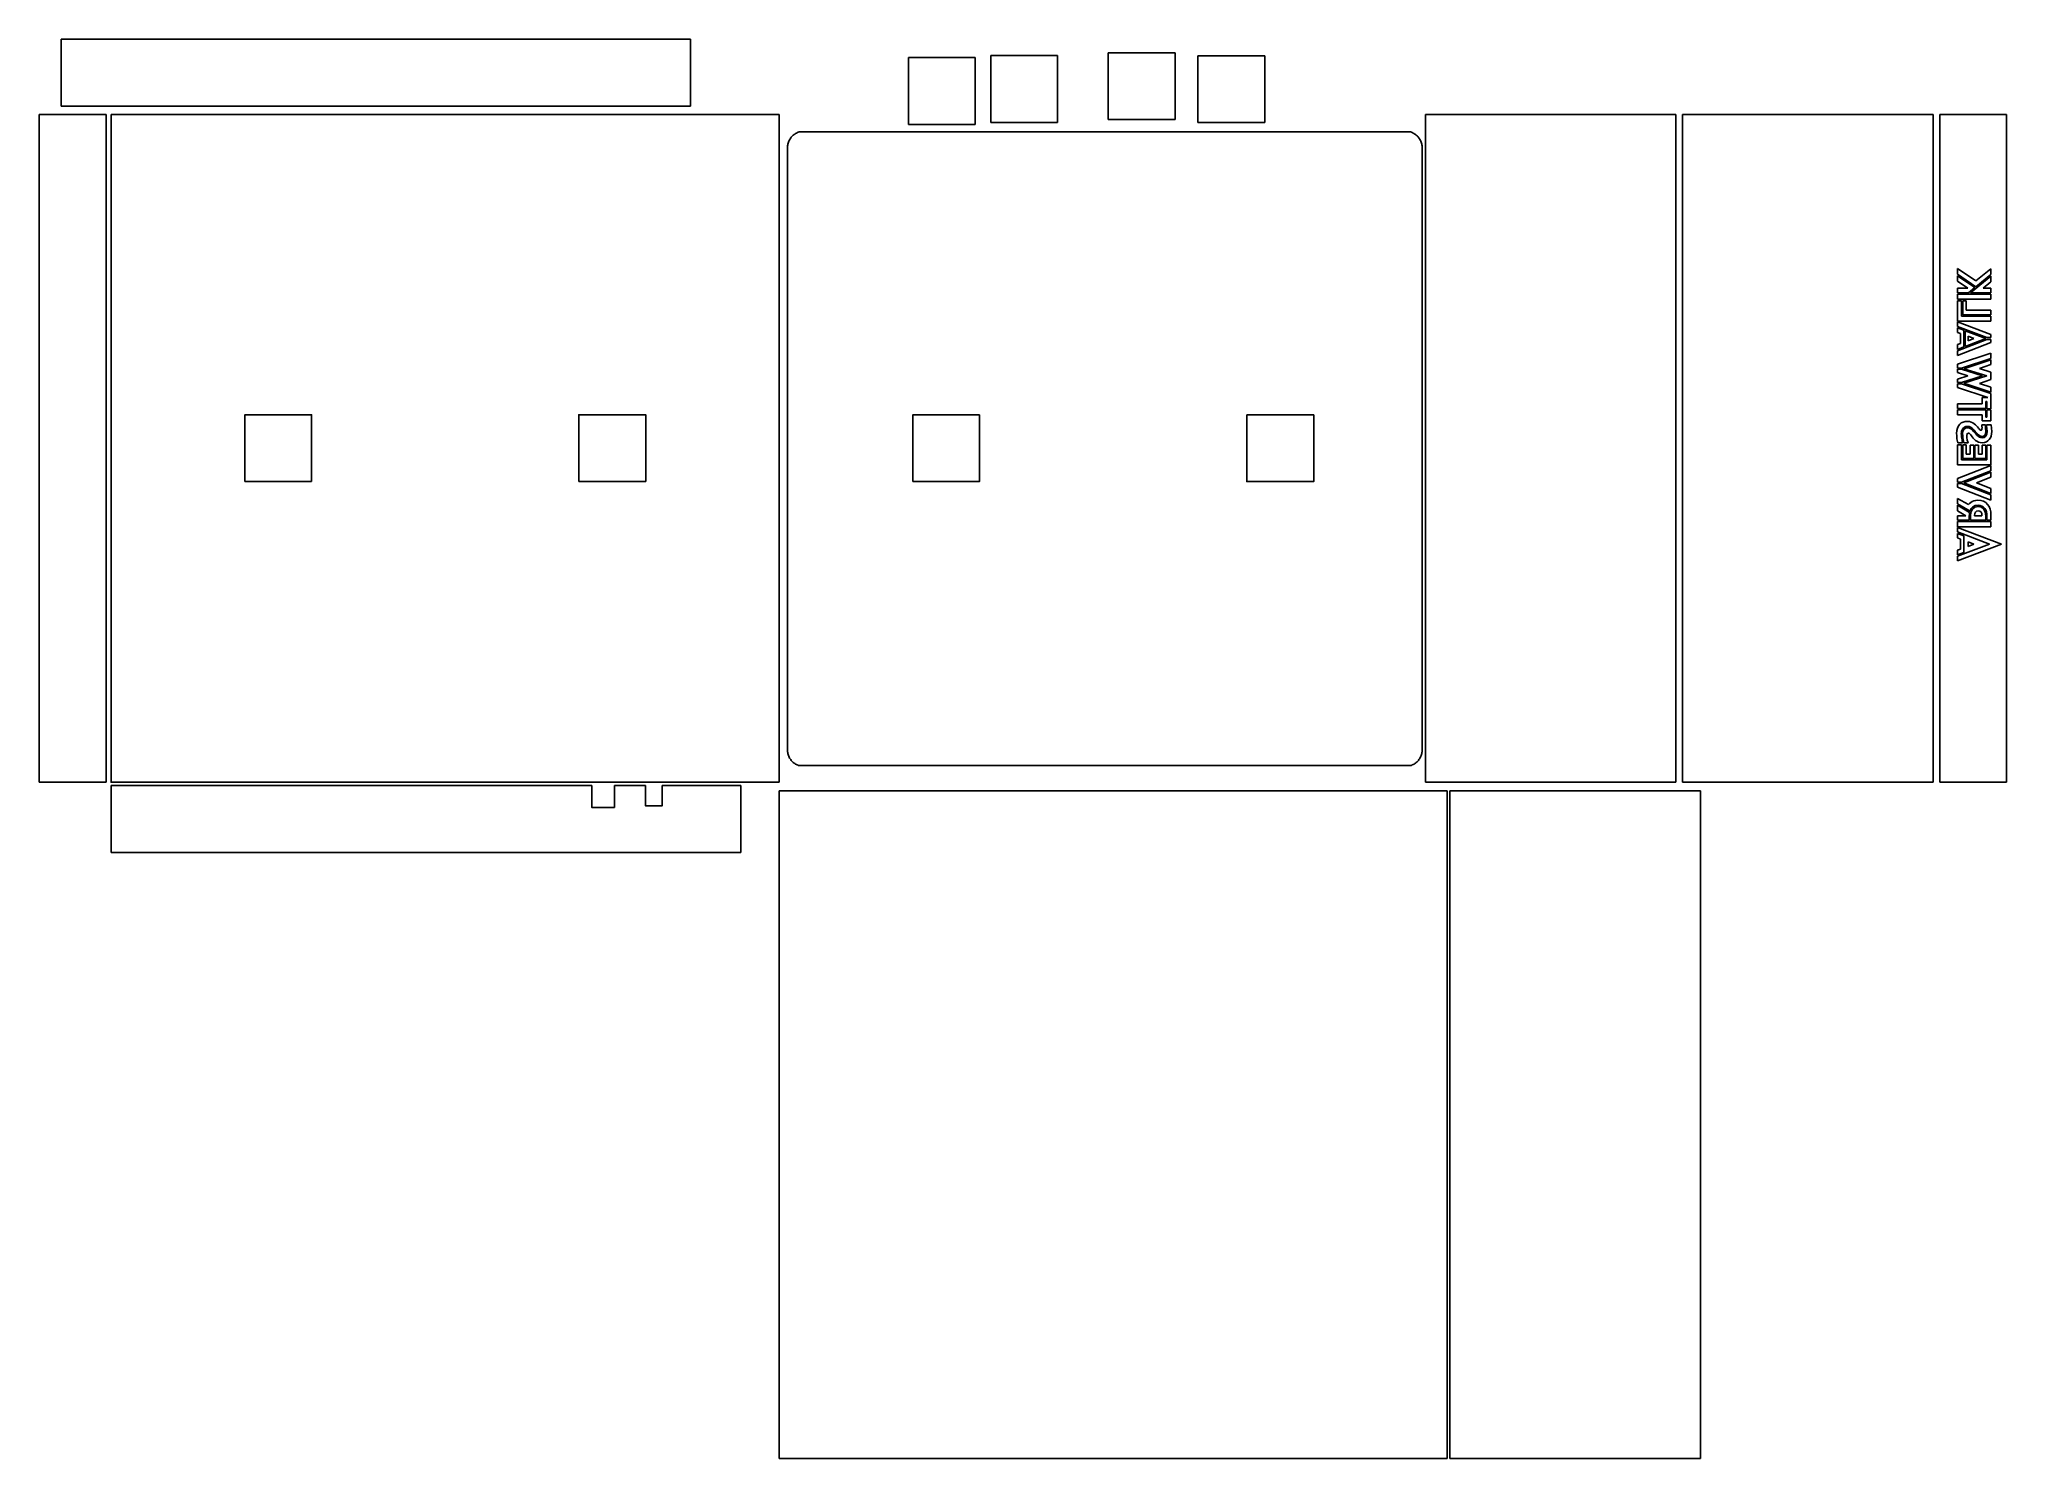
# Model space of a CAD drawing. Header units: millimetres. Extents: x -1207 to -29, y -853 to -3.
import ezdxf

# ---------------------------------------------------------------- set-up
doc = ezdxf.new("R2010")
doc.units = ezdxf.units.MM
doc.header["$MEASUREMENT"] = 0

msp = doc.modelspace()

# ---------------------------------------------------------------- linework, layer by layer
at = {"color": 1}
for p, q in [((-378.9, -428.6, -441.2), (-378.9, -68.1, -441.2)), ((-40.7, -181.8, -441.2), (-38.3, -181.8, -441.2)), ((-40.7, -182.9, -441.2), (-38.3, -182.9, -441.2)), ((-55.9, -200, -441.2), (-58.3, -200, -441.2)), ((-55.9, -200.7, -441.2), (-58.3, -200.7, -441.2)), ((-55.9, -208.7, -441.2), (-58.3, -208.7, -441.2)), ((-55.9, -209.5, -441.2), (-58.3, -209.5, -441.2)), ((-40.7, -224.4, -441.2), (-38.3, -224.4, -441.2)), ((-40.7, -225, -441.2), (-38.3, -225, -441.2)), ((-55.9, -268.4, -441.2), (-58.3, -268.4, -441.2)), ((-55.9, -269.1, -441.2), (-58.3, -269.1, -441.2)), ((-758.8, -429.8, -441.2), (-758.8, -429.2, -441.2)), ((-758.7, -430.3, -441.2), (-758.8, -429.8, -441.2)), ((-758.6, -430.9, -441.2), (-758.7, -430.3, -441.2)), ((-758.5, -431.5, -441.2), (-758.6, -430.9, -441.2)), ((-758.3, -432, -441.2), (-758.5, -431.5, -441.2)), ((-758.1, -432.5, -441.2), (-758.3, -432, -441.2)), ((-757.8, -433, -441.2), (-758.1, -432.5, -441.2)), ((-757.6, -433.6, -441.2), (-757.8, -433, -441.2)), ((-757.3, -434, -441.2), (-757.6, -433.6, -441.2)), ((-756.9, -434.5, -441.2), (-757.3, -434, -441.2)), ((-756.6, -435, -441.2), (-756.9, -434.5, -441.2)), ((-756.2, -435.4, -441.2), (-756.6, -435, -441.2)), ((-755.8, -435.8, -441.2), (-756.2, -435.4, -441.2)), ((-755.4, -436.2, -441.2), (-755.8, -435.8, -441.2)), ((-382.4, -436.2, -441.2), (-381.9, -435.8, -441.2)), ((-381.9, -435.8, -441.2), (-381.5, -435.4, -441.2)), ((-381.5, -435.4, -441.2), (-381.1, -435, -441.2)), ((-381.1, -435, -441.2), (-380.8, -434.5, -441.2)), ((-380.8, -434.5, -441.2), (-380.5, -434, -441.2)), ((-380.5, -434, -441.2), (-380.2, -433.6, -441.2)), ((-380.2, -433.6, -441.2), (-379.9, -433, -441.2)), ((-379.9, -433, -441.2), (-379.7, -432.5, -441.2)), ((-379.7, -432.5, -441.2), (-379.5, -432, -441.2)), ((-379.5, -432, -441.2), (-379.3, -431.5, -441.2)), ((-379.3, -431.5, -441.2), (-379.1, -430.9, -441.2)), ((-379.1, -430.9, -441.2), (-379, -430.3, -441.2)), ((-379, -430.3, -441.2), (-378.9, -429.8, -441.2)), ((-378.9, -429.2, -441.2), (-378.9, -428.6, -441.2)), ((-378.9, -429.8, -441.2), (-378.9, -429.2, -441.2)), ((-754.9, -436.6, -441.2), (-755.4, -436.2, -441.2)), ((-754.5, -436.9, -441.2), (-754.9, -436.6, -441.2)), ((-754, -437.2, -441.2), (-754.5, -436.9, -441.2)), ((-753.5, -437.5, -441.2), (-754, -437.2, -441.2)), ((-753, -437.7, -441.2), (-753.5, -437.5, -441.2)), ((-752, -438.1, -441.2), (-753, -437.7, -441.2)), ((-751.9, -438.1, -441.2), (-752.4, -438, -441.2)), ((-752, -438.1, -441.2), (-385.8, -438.1, -441.2)), ((-385.8, -438.1, -441.2), (-385.3, -438, -441.2)), ((-385.3, -438, -441.2), (-384.8, -437.7, -441.2)), ((-384.8, -437.7, -441.2), (-384.3, -437.5, -441.2)), ((-384.3, -437.5, -441.2), (-383.7, -437.2, -441.2)), ((-383.7, -437.2, -441.2), (-383.3, -436.9, -441.2)), ((-383.3, -436.9, -441.2), (-382.8, -436.6, -441.2)), ((-382.8, -436.6, -441.2), (-382.4, -436.2, -441.2))]:
    msp.add_line(p, q, dxfattribs=at)
at = {"color": 1, "elevation": -441.2}
for points in [[(-816.9, -3.1), (-1193.9, -3.1)], [(-1193.9, -43.1), (-1193.9, -3.1)], [(-816.9, -3.1), (-816.9, -43.1)], [(-566.8, -51.2), (-566.8, -11.2)], [(-566.8, -11.2), (-526.8, -11.2)], [(-526.8, -51.2), (-526.8, -11.2)], [(-686.5, -14.1), (-686.5, -54.1)], [(-686.5, -14.1), (-646.5, -14.1)], [(-646.5, -14.1), (-646.5, -54.1)], [(-637.2, -12.9), (-637.2, -52.9)], [(-637.2, -12.9), (-597.2, -12.9)], [(-597.2, -12.9), (-597.2, -52.9)], [(-513.1, -13), (-513.1, -53)], [(-513.1, -13), (-473.1, -13)], [(-473.1, -53), (-473.1, -13)], [(-816.9, -43.1), (-1193.9, -43.1)], [(-1206.9, -448.1), (-1206.9, -48.1)], [(-1206.9, -48.1), (-1166.9, -48.1)], [(-1166.9, -48.1), (-1166.9, -448.1)], [(-1163.9, -48.1), (-763.9, -48.1)], [(-763.9, -448.1), (-1163.9, -448.1), (-1163.9, -48.1)], [(-763.9, -48.1), (-763.9, -448.1)], [(-751.9, -58.6), (-752.4, -58.8), (-752.9, -59), (-753.5, -59.3), (-754, -59.6), (-754.4, -59.9), (-754.9, -60.2), (-755.4, -60.6), (-755.8, -60.9), (-756.2, -61.4), (-756.6, -61.8), (-756.9, -62.2), (-757.2, -62.7), (-757.5, -63.2), (-757.8, -63.7), (-758, -64.2), (-758.3, -64.8), (-758.4, -65.3), (-758.6, -65.9), (-758.7, -66.4), (-758.8, -67), (-758.8, -67.6), (-758.8, -68.1)], [(-385.8, -58.6), (-751.9, -58.6)], [(-646.5, -54.1), (-686.5, -54.1)], [(-637.2, -52.9), (-597.2, -52.9)], [(-526.8, -51.2), (-566.8, -51.2)], [(-513.1, -53), (-473.1, -53)], [(-378.9, -68.1), (-378.9, -67.6), (-378.9, -67), (-379, -66.4), (-379.1, -65.9), (-379.3, -65.3), (-379.5, -64.8), (-379.7, -64.2), (-379.9, -63.7), (-380.2, -63.2), (-380.5, -62.7), (-380.8, -62.2), (-381.2, -61.8), (-381.5, -61.4), (-381.9, -60.9), (-382.4, -60.6), (-382.8, -60.2), (-383.3, -59.9), (-383.8, -59.6), (-384.3, -59.3), (-384.8, -59), (-385.3, -58.8), (-385.9, -58.6)], [(-376.9, -48.1), (-376.9, -448.1)], [(-376.9, -48.1), (-226.9, -48.1)], [(-226.9, -448.1), (-226.9, -48.1)], [(-222.9, -448.1), (-222.9, -48.1)], [(-222.9, -48.1), (-72.9, -48.1)], [(-72.9, -48.1), (-72.9, -448.1)], [(-68.9, -448.1), (-68.9, -48.1)], [(-68.9, -48.1), (-28.9, -48.1)], [(-28.9, -448.1), (-28.9, -48.1)], [(-758.9, -68.1), (-758.9, -428.6), (-758.8, -429.2)], [(-58.3, -140.3), (-58.3, -143.8)], [(-47.4, -147.7), (-58.3, -140.3)], [(-38.3, -140.6), (-47.4, -147.7)], [(-38.3, -144), (-38.3, -140.6)], [(-58.3, -143.8), (-47.3, -151.3)], [(-47.9, -151.8), (-58.3, -144.7)], [(-58.3, -144.7), (-58.3, -148)], [(-58.3, -148), (-52.1, -152.2)], [(-58.3, -152.2), (-58.3, -154.9)], [(-52.1, -152.2), (-58.3, -152.2)], [(-51.8, -154.9), (-47.9, -151.8)], [(-38.3, -144.9), (-50.6, -154.9)], [(-47.3, -151.3), (-38.3, -144)], [(-42.9, -152.2), (-38.3, -148.4)], [(-38.3, -152.2), (-42.9, -152.2)], [(-38.3, -148.4), (-38.3, -144.9)], [(-38.3, -154.9), (-38.3, -152.2)], [(-58.3, -154.9), (-51.8, -154.9)], [(-38.3, -155.7), (-58.3, -155.7)], [(-58.3, -155.7), (-58.3, -158.7)], [(-58.3, -158.7), (-38.3, -158.7)], [(-58.3, -159.8), (-58.3, -171.9)], [(-55.9, -159.8), (-58.3, -159.8)], [(-55.9, -168.9), (-55.9, -159.8)], [(-55.1, -159.8), (-55.1, -168.1)], [(-53, -159.8), (-55.1, -159.8)], [(-53, -165.3), (-53, -159.8)], [(-50.6, -154.9), (-38.3, -154.9)], [(-38.3, -158.7), (-38.3, -155.7)], [(-58.3, -171.9), (-38.3, -171.9)], [(-58.3, -172.4), (-58.3, -175.1)], [(-38.3, -180), (-58.3, -172.4)], [(-58.3, -175.1), (-40.7, -181.8)], [(-54.4, -177.4), (-58.3, -176)], [(-58.3, -176), (-58.3, -178.7)], [(-38.3, -168.9), (-55.9, -168.9)], [(-55.1, -168.1), (-38.3, -168.1)], [(-38.3, -165.3), (-53, -165.3)], [(-38.3, -168.1), (-38.3, -165.3)], [(-38.3, -171.9), (-38.3, -168.9)], [(-58.3, -178.7), (-56.5, -179.3)], [(-40.7, -182.9), (-58.3, -189.6)], [(-58.3, -192.4), (-38.3, -184.8)], [(-56.5, -185.4), (-58.3, -186)], [(-58.3, -186), (-58.3, -188.8)], [(-58.3, -188.8), (-54.4, -187.3)], [(-56.5, -179.3), (-56.5, -185.4)], [(-54.4, -187.3), (-54.4, -177.4)], [(-53.6, -177.7), (-53.6, -187)], [(-41.4, -182.4), (-53.6, -177.7)], [(-53.6, -187), (-41.4, -182.4)], [(-52, -181), (-48.5, -182.4)], [(-52, -183.7), (-52, -181)], [(-48.5, -182.4), (-52, -183.7)], [(-38.3, -181.8), (-38.3, -180)], [(-38.3, -184.8), (-38.3, -182.9)], [(-58.3, -189.6), (-58.3, -192.4)], [(-38.3, -191.1), (-58.3, -197.7)], [(-58.3, -197.7), (-58.3, -200)], [(-55.9, -200), (-38.3, -194.2)], [(-38.3, -195), (-54.5, -200.4)], [(-45.2, -200.2), (-38.3, -197.9)], [(-38.3, -202.5), (-45.2, -200.2)], [(-38.3, -194.2), (-38.3, -191.1)], [(-38.3, -197.9), (-38.3, -195)], [(-58.3, -200.7), (-58.3, -202.7)], [(-58.3, -202.7), (-52.2, -204.7)], [(-52.2, -204.7), (-58.3, -206.7)], [(-58.3, -206.7), (-58.3, -208.7)], [(-58.3, -209.5), (-58.3, -211.7)], [(-58.3, -211.7), (-40.1, -217.7)], [(-43.3, -204.7), (-55.9, -200.7)], [(-55.9, -208.7), (-43.3, -204.7)], [(-38.3, -215.3), (-55.9, -209.5)], [(-54.5, -200.4), (-40.7, -204.7)], [(-40.7, -204.7), (-54.5, -209.1)], [(-54.5, -209.1), (-38.3, -214.5)], [(-45.2, -209.2), (-38.3, -206.9)], [(-38.3, -211.5), (-45.2, -209.2)], [(-38.3, -206.9), (-38.3, -202.5)], [(-38.3, -214.5), (-38.3, -211.5)], [(-58.3, -221.4), (-58.3, -224.3)], [(-43.5, -221.4), (-58.3, -221.4)], [(-43.5, -217.7), (-43.5, -221.4)], [(-40.1, -217.7), (-43.5, -217.7)], [(-41.4, -220), (-40.7, -220)], [(-41.4, -224.3), (-41.4, -220)], [(-40.7, -220), (-40.7, -224.4)], [(-38.3, -224.4), (-38.3, -215.3)], [(-1043.9, -267.9), (-1043.9, -228), (-1083.8, -228), (-1083.8, -267.9)], [(-843.8, -268), (-843.8, -228), (-883.9, -228), (-883.9, -268)], [(-643.9, -228), (-643.9, -267.9), (-683.8, -267.9)], [(-643.9, -228), (-683.8, -228), (-683.8, -267.9)], [(-443.8, -228), (-443.8, -268), (-483.9, -268), (-483.9, -228)], [(-443.8, -228), (-483.9, -228)], [(-58.3, -224.3), (-41.4, -224.3)], [(-41.4, -225.1), (-58.3, -225.1)], [(-58.3, -225.1), (-58.3, -228)], [(-58.3, -228), (-43.5, -228)], [(-56.9, -233.7), (-57.7, -234.7), (-58.3, -236)], [(-54.9, -232.4), (-56, -232.9), (-56.9, -233.7)], [(-55.1, -236.4), (-54.6, -235.8), (-54, -235.4)], [(-52.4, -232), (-53.7, -232.1), (-54.9, -232.4)], [(-54, -235.4), (-53.2, -235.1), (-52.2, -235)], [(-50.2, -232.4), (-51.2, -232.1), (-52.4, -232)], [(-52.2, -235), (-51.4, -235.1), (-50.6, -235.4)], [(-50.6, -235.4), (-49.8, -235.9), (-49.1, -236.5)], [(-48.3, -233.4), (-49.2, -232.8), (-50.2, -232.4)], [(-46.9, -234.7), (-47.6, -234), (-48.3, -233.4)], [(-45.8, -236), (-46.3, -235.3), (-46.9, -234.7)], [(-43.8, -234.1), (-43.8, -234.3), (-43.7, -234.6)], [(-41.5, -234.1), (-43.8, -234.1)], [(-43.7, -234.6), (-43.7, -234.9), (-43.7, -235.2)], [(-43.7, -235.2), (-43.6, -235.5), (-43.6, -235.8)], [(-43.5, -228), (-43.5, -231.7)], [(-43.5, -231.7), (-38.3, -231.7)], [(-41.4, -237.1), (-41.5, -236.8), (-41.5, -234.1)], [(-41.4, -229.4), (-41.4, -225.1)], [(-40.7, -229.4), (-41.4, -229.4)], [(-38.2, -234.1), (-40.9, -234.1)], [(-40.9, -234.1), (-40.7, -236.8), (-40.7, -237)], [(-40.7, -225), (-40.7, -229.4)], [(-38.3, -231.7), (-38.3, -225)], [(-38, -235.4), (-38.1, -234.7), (-38.2, -234.1)], [(-37.9, -236.7), (-37.9, -236), (-38, -235.4)], [(-58.3, -236), (-58.7, -237.5), (-58.8, -239.2)], [(-58.8, -239.2), (-58.7, -240.3), (-58.7, -241.4)], [(-58.7, -241.4), (-58.6, -242.3), (-58.4, -243.1)], [(-58.4, -243.1), (-58.2, -243.9), (-58, -244.7)], [(-58.3, -245.9), (-58.3, -257.9)], [(-55.9, -245.9), (-58.3, -245.9)], [(-58, -244.7), (-55.2, -244.7)], [(-56, -239.4), (-55.9, -238.6), (-55.8, -237.8)], [(-55.9, -240.4), (-55.9, -239.9), (-56, -239.4)], [(-55.8, -241.3), (-55.9, -240.8), (-55.9, -240.4)], [(-55.9, -254.9), (-55.9, -245.9)], [(-55.8, -237.8), (-55.5, -237), (-55.1, -236.4)], [(-55.2, -244.7), (-55.7, -241.7), (-55.8, -241.3)], [(-54.4, -236.8), (-55, -237.9), (-55.2, -239.4)], [(-55.2, -239.4), (-55.1, -240.4), (-55, -241.3)], [(-55.1, -245.9), (-55.1, -254.1)], [(-53, -245.9), (-55.1, -245.9)], [(-55, -241.3), (-55, -241.7), (-54.4, -244.7)], [(-52.2, -235.8), (-53.5, -236), (-54.4, -236.8)], [(-54.4, -244.7), (-52, -244.7)], [(-53, -251.5), (-53, -245.9)], [(-52.7, -240.4), (-52.5, -239.4), (-51.7, -239)], [(-52.6, -241.9), (-52.7, -241.2), (-52.7, -240.4)], [(-52.4, -243.3), (-52.5, -242.7), (-52.6, -241.9)], [(-52, -244.7), (-52.2, -244), (-52.4, -243.3)], [(-50.7, -236.2), (-51.5, -235.9), (-52.2, -235.8)], [(-51.7, -239), (-51.3, -239.1), (-50.9, -239.4)], [(-50.9, -239.4), (-50.5, -239.9), (-50, -240.5)], [(-49.4, -237.3), (-50, -236.7), (-50.7, -236.2)], [(-50.7, -246.2), (-50.7, -251.5)], [(-48.6, -246.2), (-50.7, -246.2)], [(-50, -240.5), (-49.5, -241.2), (-48.9, -241.9)], [(-48, -238.8), (-48.7, -238), (-49.4, -237.3)], [(-49.1, -236.5), (-48.4, -237.2), (-47.7, -238)], [(-48.9, -241.9), (-48.3, -242.6), (-47.5, -243.3)], [(-48.6, -254.1), (-48.6, -246.2)], [(-46.7, -240.2), (-47.3, -239.5), (-48, -238.8)], [(-47.9, -246.2), (-47.9, -254.1)], [(-45.7, -246.2), (-47.9, -246.2)], [(-47.7, -238), (-47.1, -238.7), (-46.4, -239.4)], [(-47.5, -243.3), (-46.7, -243.8), (-45.8, -244.3)], [(-45.2, -241.3), (-45.9, -240.8), (-46.7, -240.2)], [(-46.4, -239.4), (-45.7, -240), (-45, -240.5)], [(-45, -237), (-45.3, -236.5), (-45.8, -236)], [(-45.8, -244.3), (-44.7, -244.6), (-43.5, -244.7)], [(-45.7, -251.5), (-45.7, -246.2)], [(-43.6, -241.7), (-44.4, -241.6), (-45.2, -241.3)], [(-44.3, -237.3), (-44.6, -237.2), (-45, -237)], [(-45, -240.5), (-44.3, -240.8), (-43.6, -240.9)], [(-43.9, -237.2), (-44.1, -237.3), (-44.3, -237.3)], [(-43.7, -236.8), (-43.8, -237), (-43.9, -237.2)], [(-43.6, -235.8), (-43.6, -236), (-43.7, -236.2)], [(-43.7, -236.2), (-43.7, -236.5), (-43.7, -236.8)], [(-43.6, -240.9), (-42.7, -240.8), (-42, -240.3)], [(-41.4, -240.7), (-42.3, -241.5), (-43.6, -241.7)], [(-43.5, -244.7), (-42.2, -244.6), (-41, -244.2)], [(-43.5, -246.1), (-43.5, -251.5)], [(-41.4, -246.1), (-43.5, -246.1)], [(-42, -240.3), (-41.5, -239.4), (-41.4, -238)], [(-41.4, -237.6), (-41.4, -237.3), (-41.4, -237.1)], [(-41.4, -238), (-41.4, -237.8), (-41.4, -237.6)], [(-40.6, -238), (-40.8, -239.5), (-41.4, -240.7)], [(-41.4, -254.1), (-41.4, -246.1)], [(-41, -244.2), (-40.1, -243.6), (-39.3, -242.8)], [(-40.7, -237), (-40.6, -237.2), (-40.6, -237.5)], [(-40.7, -246.1), (-40.7, -254.9)], [(-38.3, -246.1), (-40.7, -246.1)], [(-40.6, -237.5), (-40.6, -237.7), (-40.6, -238)], [(-39.3, -242.8), (-38.6, -241.8), (-38.2, -240.7)], [(-38.3, -257.9), (-38.3, -246.1)], [(-38.2, -240.7), (-37.9, -239.4), (-37.8, -238.1)], [(-37.8, -238.1), (-37.8, -237.4), (-37.9, -236.7)], [(-58.3, -257.9), (-38.3, -257.9)], [(-38.3, -258.4), (-58.3, -266.2)], [(-40.7, -254.9), (-55.9, -254.9)], [(-55.1, -254.1), (-48.6, -254.1)], [(-50.7, -251.5), (-53, -251.5)], [(-47.9, -254.1), (-41.4, -254.1)], [(-43.5, -251.5), (-45.7, -251.5)], [(-38.3, -261.6), (-38.3, -258.4)], [(-1043.9, -267.9), (-1083.8, -267.9)], [(-843.8, -268), (-883.9, -268)], [(-58.3, -266.2), (-58.3, -268.4)], [(-58.3, -269.1), (-58.3, -271.4)], [(-55.9, -268.4), (-38.3, -261.6)], [(-38.3, -276), (-55.9, -269.1)], [(-38.3, -262.4), (-54.5, -268.8)], [(-54.5, -268.8), (-38.3, -275.1)], [(-47, -268.8), (-38.3, -265.4)], [(-38.3, -272.2), (-47, -268.8)], [(-38.3, -265.4), (-38.3, -262.4)], [(-58.3, -271.4), (-38.3, -279.2)], [(-58.3, -278.1), (-58.3, -281.3)], [(-51.7, -281.8), (-58.3, -278.1)], [(-58.3, -281.3), (-50.8, -285.7)], [(-51.1, -286.5), (-58.3, -282.2)], [(-58.3, -282.2), (-58.3, -285.6)], [(-50.3, -280.5), (-51.1, -281.1), (-51.7, -281.8)], [(-48.6, -279.6), (-49.6, -280), (-50.3, -280.5)], [(-49.1, -283.1), (-47.7, -282.4), (-46, -282.1)], [(-46.1, -279.2), (-47.4, -279.3), (-48.6, -279.6)], [(-42.7, -279.8), (-44.3, -279.3), (-46.1, -279.2)], [(-46, -282.1), (-44.8, -282.3), (-43.7, -282.7)], [(-43.7, -282.7), (-42.8, -283.3), (-42, -284.1)], [(-40.3, -281.7), (-41.4, -280.6), (-42.7, -279.8)], [(-38.8, -284.5), (-39.4, -283), (-40.3, -281.7)], [(-38.3, -275.1), (-38.3, -272.2)], [(-38.3, -279.2), (-38.3, -276)], [(-58.3, -285.6), (-53.2, -288.6)], [(-58.3, -288.6), (-58.3, -291.2)], [(-53.2, -288.6), (-58.3, -288.6)], [(-58.3, -291.2), (-51.3, -291.2)], [(-38.3, -292), (-58.3, -292)], [(-58.3, -292), (-58.3, -295)], [(-51.3, -288.7), (-51.2, -287.6), (-51.1, -286.5)], [(-51.3, -291.2), (-51.3, -288.7)], [(-50.8, -285.7), (-50.1, -284.2), (-49.1, -283.1)], [(-49.4, -284.5), (-50.3, -286.3), (-50.6, -288.7)], [(-50.6, -288.7), (-50.6, -291.2)], [(-50.6, -291.2), (-41.4, -291.2)], [(-46, -282.9), (-48, -283.3), (-49.4, -284.5)], [(-48.1, -288.3), (-48, -287.2), (-47.6, -286.3)], [(-48.1, -288.6), (-48.1, -288.3)], [(-43.7, -288.6), (-48.1, -288.6)], [(-47.6, -286.3), (-46.9, -285.7), (-45.9, -285.5)], [(-42.6, -284.5), (-44, -283.3), (-46, -282.9)], [(-45.9, -285.5), (-44.9, -285.7), (-44.2, -286.3)], [(-44.2, -286.3), (-43.8, -287.2), (-43.7, -288.3)], [(-43.7, -288.3), (-43.7, -288.6)], [(-41.4, -288.7), (-41.7, -286.3), (-42.6, -284.5)], [(-42, -284.1), (-41.4, -285), (-41, -286.1)], [(-41.4, -291.2), (-41.4, -288.7)], [(-41, -286.1), (-40.7, -287.4), (-40.7, -288.7)], [(-40.7, -288.7), (-40.7, -291.2)], [(-40.7, -291.2), (-38.3, -291.2)], [(-38.3, -288.1), (-38.4, -286.2), (-38.8, -284.5)], [(-38.3, -291.2), (-38.3, -288.1)], [(-38.3, -295), (-38.3, -292)], [(-58.3, -295), (-38.3, -295)], [(-31.9, -305.4), (-58.3, -295.4)], [(-58.3, -298.1), (-58.3, -295.4)], [(-58.3, -312.7), (-39.2, -305.4), (-58.3, -298.1)], [(-54.4, -300.5), (-58.3, -299)], [(-58.3, -301.7), (-58.3, -299)], [(-58.3, -301.7), (-56.5, -302.4)], [(-58.3, -315.4), (-31.9, -305.4)], [(-56.5, -308.5), (-56.5, -302.4)], [(-54.4, -300.5), (-54.4, -310.4)], [(-52, -304.1), (-52, -306.8)], [(-48.5, -305.4), (-52, -304.1)], [(-52, -306.8), (-48.5, -305.4)], [(-58.3, -311.9), (-58.3, -309.1), (-56.5, -308.5)], [(-54.4, -310.4), (-58.3, -311.9)], [(-58.3, -315.4), (-58.3, -312.7)], [(-1166.9, -448.1), (-1206.9, -448.1)], [(-1163.9, -450.1), (-876.1, -450.1)], [(-1163.9, -490.1), (-1163.9, -450.1)], [(-862.5, -450.1), (-862.5, -463.1), (-876.1, -463.1), (-876.1, -450.1)], [(-862.5, -450.1), (-844, -450.1)], [(-833.9, -450.1), (-833.9, -462.1), (-844, -462.1), (-844, -450.1)], [(-833.9, -450.1), (-786.9, -450.1)], [(-786.9, -450.1), (-786.9, -490.1)], [(-763.9, -453.1), (-763.9, -853.1)], [(-363.9, -453.1), (-763.9, -453.1)], [(-226.9, -448.1), (-376.9, -448.1)], [(-363.9, -853.1), (-363.9, -453.1)], [(-362.2, -453.1), (-362.2, -853.1)], [(-362.2, -453.1), (-212.2, -453.1)], [(-72.9, -448.1), (-222.9, -448.1)], [(-212.2, -453.1), (-212.2, -853.1)], [(-68.9, -448.1), (-28.9, -448.1)], [(-1163.9, -490.1), (-786.9, -490.1)], [(-763.9, -853.1), (-363.9, -853.1)], [(-362.2, -853.1), (-212.2, -853.1)]]:
    msp.add_lwpolyline(points, dxfattribs=at)

doc.saveas('drawing.dxf')
